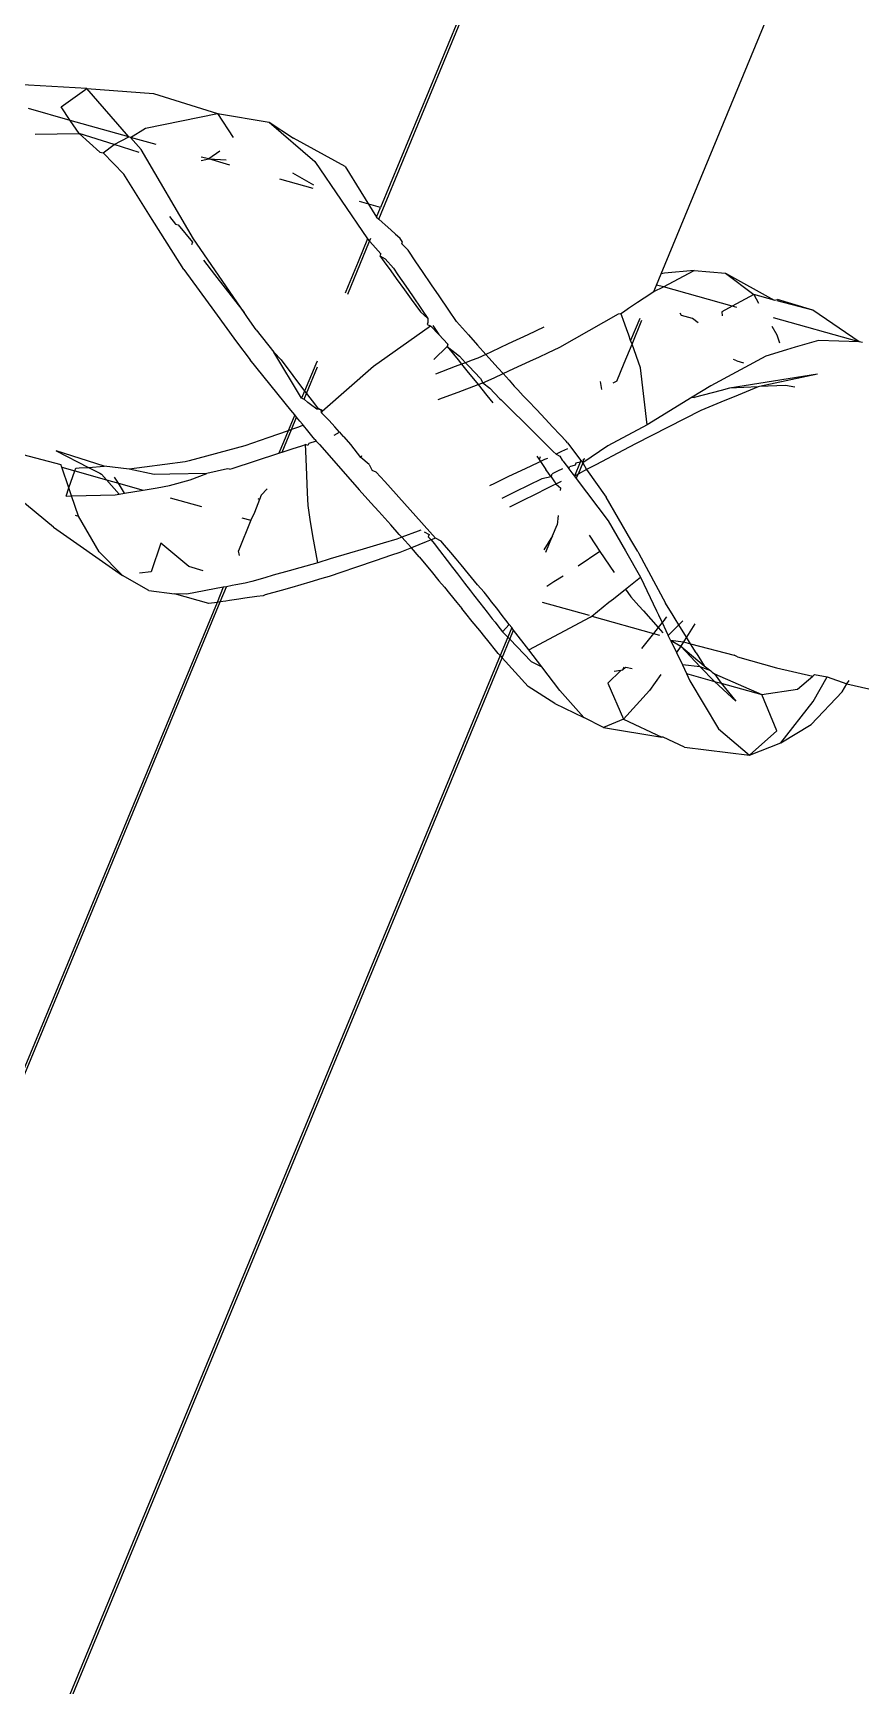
# Model space of a CAD drawing. Header units: inches. Extents: x 3324238 to 135265466, y -1036581 to 20094598.
# Drawn here: x 3354732.179 to 3354732.773, y -519092.141 to -519090.957 of the extents above; entities that cross this region are included whole.
import ezdxf

# ---------------------------------------------------------------- set-up
doc = ezdxf.new("R2010")
doc.units = ezdxf.units.IN
doc.header["$MEASUREMENT"] = 0

msp = doc.modelspace()

# ---------------------------------------------------------------- linework, layer by layer
for p, q in [((3354733.1597, -519089.3165, 0.0027), (3354732.4284, -519091.0819, 0.0027)), ((3354732.4288, -519091.0861, 0.0027), (3354733.1619, -519089.316, 0.0027)), ((3354732.6294, -519091.1295, 0.0027), (3354733.332, -519089.4313, 0.0027)), ((3354732.218, -519090.9967, 0.0027), (3354732.1677, -519090.9937, 0.0027)), ((3354732.1996, -519091.0098, 0.0027), (3354732.218, -519090.9967, 0.0027)), ((3354732.218, -519090.9967, 0.0027), (3354732.2658, -519091.0002, 0.0027)), ((3354732.2481, -519091.0312, 0.0027), (3354732.218, -519090.9967, 0.0027)), ((3354732.2658, -519091.0002, 0.0027), (3354732.3117, -519091.0145, 0.0027)), ((3354732.2061, -519091.0195, 0.0027), (3354732.1761, -519091.011, 0.0027)), ((3354732.2061, -519091.0195, 0.0027), (3354732.1996, -519091.0098, 0.0027)), ((3354732.2601, -519091.0249, 0.0027), (3354732.3117, -519091.0145, 0.0027)), ((3354732.3117, -519091.0145, 0.0027), (3354732.3228, -519091.0317, 0.0027)), ((3354732.3117, -519091.0145, 0.0027), (3354732.3486, -519091.0208, 0.0027)), ((3354732.1809, -519091.0292, 0.0027), (3354732.2124, -519091.0289, 0.0027)), ((3354732.2124, -519091.0289, 0.0027), (3354732.2061, -519091.0195, 0.0027)), ((3354732.2481, -519091.0312, 0.0027), (3354732.2061, -519091.0195, 0.0027)), ((3354732.2274, -519091.0422, 0.0027), (3354732.2124, -519091.0289, 0.0027)), ((3354732.2376, -519091.0368, 0.0027), (3354732.2124, -519091.0289, 0.0027)), ((3354732.2493, -519091.0316, 0.0027), (3354732.2601, -519091.0249, 0.0027)), ((3354732.3486, -519091.0208, 0.0027), (3354732.3661, -519091.0322, 0.0027)), ((3354732.3486, -519091.0208, 0.0027), (3354732.3813, -519091.0488, 0.0027)), ((3354732.2274, -519091.0422, 0.0027), (3354732.2297, -519091.0428, 0.0027)), ((3354732.2297, -519091.0428, 0.0027), (3354732.2376, -519091.0368, 0.0027)), ((3354732.2444, -519091.0579, 0.0027), (3354732.2297, -519091.0428, 0.0027)), ((3354732.2376, -519091.0368, 0.0027), (3354732.2481, -519091.0312, 0.0027)), ((3354732.2554, -519091.0425, 0.0027), (3354732.2376, -519091.0368, 0.0027)), ((3354732.2493, -519091.0316, 0.0027), (3354732.2481, -519091.0312, 0.0027)), ((3354732.2676, -519091.0367, 0.0027), (3354732.2493, -519091.0316, 0.0027)), ((3354732.257, -519091.0402, 0.0027), (3354732.2493, -519091.0316, 0.0027)), ((3354732.2943, -519091.1044, 0.0027), (3354732.257, -519091.0402, 0.0027)), ((3354732.3132, -519091.0414, 0.0027), (3354732.3054, -519091.0469, 0.0027)), ((3354732.4031, -519091.0525, 0.0027), (3354732.3661, -519091.0322, 0.0027)), ((3354732.2998, -519091.0482, 0.0027), (3354732.3054, -519091.0469, 0.0027)), ((3354732.3054, -519091.0469, 0.0027), (3354732.3, -519091.0458, 0.0027)), ((3354732.3054, -519091.0469, 0.0027), (3354732.3178, -519091.0477, 0.0027)), ((3354732.3205, -519091.0516, 0.0027), (3354732.3054, -519091.0469, 0.0027)), ((3354732.3813, -519091.0488, 0.0027), (3354732.4191, -519091.1043, 0.0027)), ((3354732.4031, -519091.0525, 0.0027), (3354732.4256, -519091.0887, 0.0027)), ((3354732.2649, -519091.0905, 0.0027), (3354732.2444, -519091.0579, 0.0027)), ((3354732.3802, -519091.0683, 0.0027), (3354732.3562, -519091.0616, 0.0027)), ((3354732.3653, -519091.057, 0.0027), (3354732.3803, -519091.0657, 0.0027)), ((3354732.4284, -519091.0819, 0.0027), (3354732.4133, -519091.0776, 0.0027)), ((3354732.2772, -519091.0884, 0.0027), (3354732.2814, -519091.0939, 0.0027)), ((3354732.4256, -519091.0887, 0.0027), (3354732.4284, -519091.0819, 0.0027)), ((3354732.4256, -519091.0887, 0.0027), (3354732.4271, -519091.0901, 0.0027)), ((3354732.4271, -519091.0901, 0.0027), (3354732.4288, -519091.0861, 0.0027)), ((3354732.4271, -519091.0901, 0.0027), (3354732.4296, -519091.0923, 0.0027)), ((3354732.271, -519091.1002, 0.0027), (3354732.2649, -519091.0905, 0.0027)), ((3354732.2874, -519091.1264, 0.0027), (3354732.271, -519091.1002, 0.0027)), ((3354732.2814, -519091.0939, 0.0027), (3354732.2835, -519091.0943, 0.0027)), ((3354732.2835, -519091.0943, 0.0027), (3354732.2936, -519091.1066, 0.0027)), ((3354732.4296, -519091.0923, 0.0027), (3354732.4317, -519091.0942, 0.0027)), ((3354732.4317, -519091.0942, 0.0027), (3354732.4357, -519091.0978, 0.0027)), ((3354732.4357, -519091.0978, 0.0027), (3354732.4391, -519091.1009, 0.0027)), ((3354732.4391, -519091.1009, 0.0027), (3354732.4422, -519091.1037, 0.0027)), ((3354732.2936, -519091.1066, 0.0027), (3354732.293, -519091.1087, 0.0027)), ((3354732.3308, -519091.1572, 0.0027), (3354732.2943, -519091.1044, 0.0027)), ((3354732.4049, -519091.1439, 0.0027), (3354732.4206, -519091.1059, 0.0027)), ((3354732.4191, -519091.1043, 0.0027), (3354732.4123, -519091.1208, 0.0027)), ((3354732.4191, -519091.1043, 0.0027), (3354732.4206, -519091.1059, 0.0027)), ((3354732.4206, -519091.1059, 0.0027), (3354732.4215, -519091.1038, 0.0027)), ((3354732.4206, -519091.1059, 0.0027), (3354732.4229, -519091.1086, 0.0027)), ((3354732.4229, -519091.1086, 0.0027), (3354732.4249, -519091.1108, 0.0027)), ((3354732.4249, -519091.1108, 0.0027), (3354732.4286, -519091.1151, 0.0027)), ((3354732.4442, -519091.1066, 0.0027), (3354732.4422, -519091.1037, 0.0027)), ((3354732.4437, -519091.1078, 0.0027), (3354732.4442, -519091.1066, 0.0027)), ((3354732.4481, -519091.1124, 0.0027), (3354732.4437, -519091.1078, 0.0027)), ((3354732.4538, -519091.1207, 0.0027), (3354732.4481, -519091.1124, 0.0027)), ((3354732.3015, -519091.1197, 0.0027), (3354732.3094, -519091.1299, 0.0027)), ((3354732.4123, -519091.1208, 0.0027), (3354732.4052, -519091.1379, 0.0027)), ((3354732.4286, -519091.1151, 0.0027), (3354732.428, -519091.1166, 0.0027)), ((3354732.428, -519091.1166, 0.0027), (3354732.4318, -519091.1187, 0.0027)), ((3354732.428, -519091.1166, 0.0027), (3354732.431, -519091.1207, 0.0027)), ((3354732.431, -519091.1207, 0.0027), (3354732.4357, -519091.1273, 0.0027)), ((3354732.4377, -519091.1254, 0.0027), (3354732.4318, -519091.1187, 0.0027)), ((3354732.4377, -519091.1254, 0.0027), (3354732.4408, -519091.13, 0.0027)), ((3354732.4585, -519091.1277, 0.0027), (3354732.4538, -519091.1207, 0.0027)), ((3354732.2874, -519091.1264, 0.0027), (3354732.3094, -519091.1564, 0.0027)), ((3354732.3094, -519091.1299, 0.0027), (3354732.3308, -519091.1572, 0.0027)), ((3354732.4357, -519091.1273, 0.0027), (3354732.4397, -519091.1328, 0.0027)), ((3354732.4397, -519091.1328, 0.0027), (3354732.4455, -519091.1408, 0.0027)), ((3354732.4408, -519091.13, 0.0027), (3354732.4465, -519091.1383, 0.0027)), ((3354732.465, -519091.1372, 0.0027), (3354732.4585, -519091.1277, 0.0027)), ((3354732.4704, -519091.1451, 0.0027), (3354732.465, -519091.1372, 0.0027)), ((3354732.6242, -519091.1421, 0.0027), (3354732.6262, -519091.1374, 0.0027)), ((3354732.6262, -519091.1374, 0.0027), (3354732.6294, -519091.1295, 0.0027)), ((3354732.6311, -519091.1388, 0.0027), (3354732.6262, -519091.1374, 0.0027)), ((3354732.632, -519091.1289, 0.0027), (3354732.6294, -519091.1295, 0.0027)), ((3354732.6311, -519091.1388, 0.0027), (3354732.6532, -519091.127, 0.0027)), ((3354732.6532, -519091.127, 0.0027), (3354732.632, -519091.1289, 0.0027)), ((3354732.6532, -519091.127, 0.0027), (3354732.6755, -519091.129, 0.0027)), ((3354732.6755, -519091.129, 0.0027), (3354732.6958, -519091.1443, 0.0027)), ((3354732.6755, -519091.129, 0.0027), (3354732.7104, -519091.1482, 0.0027)), ((3354732.4052, -519091.1379, 0.0027), (3354732.403, -519091.1432, 0.0027)), ((3354732.4455, -519091.1408, 0.0027), (3354732.4503, -519091.1475, 0.0027)), ((3354732.4465, -519091.1383, 0.0027), (3354732.4513, -519091.1452, 0.0027)), ((3354732.4503, -519091.1475, 0.0027), (3354732.457, -519091.1567, 0.0027)), ((3354732.4513, -519091.1452, 0.0027), (3354732.4578, -519091.1547, 0.0027)), ((3354732.4774, -519091.1555, 0.0027), (3354732.4704, -519091.1451, 0.0027)), ((3354732.6126, -519091.1498, 0.0027), (3354732.6173, -519091.1467, 0.0027)), ((3354732.6173, -519091.1467, 0.0027), (3354732.6242, -519091.1421, 0.0027)), ((3354732.6242, -519091.1421, 0.0027), (3354732.6311, -519091.1388, 0.0027)), ((3354732.6804, -519091.1526, 0.0027), (3354732.6311, -519091.1388, 0.0027)), ((3354732.6958, -519091.1443, 0.0027), (3354732.6804, -519091.1526, 0.0027)), ((3354732.7104, -519091.1482, 0.0027), (3354732.6958, -519091.1443, 0.0027)), ((3354732.6958, -519091.1443, 0.0027), (3354732.6993, -519091.1504, 0.0027)), ((3354732.7104, -519091.1482, 0.0027), (3354732.7128, -519091.1477, 0.0027)), ((3354732.7381, -519091.1554, 0.0027), (3354732.7125, -519091.1487, 0.0027)), ((3354732.7381, -519091.1554, 0.0027), (3354732.7128, -519091.1477, 0.0027)), ((3354732.3094, -519091.1564, 0.0027), (3354732.3253, -519091.178, 0.0027)), ((3354732.3332, -519091.1607, 0.0027), (3354732.3308, -519091.1572, 0.0027)), ((3354732.3393, -519091.1694, 0.0027), (3354732.3332, -519091.1607, 0.0027)), ((3354732.457, -519091.1567, 0.0027), (3354732.4623, -519091.1613, 0.0027)), ((3354732.4578, -519091.1547, 0.0027), (3354732.4623, -519091.1613, 0.0027)), ((3354732.4623, -519091.1613, 0.0027), (3354732.4624, -519091.1643, 0.0027)), ((3354732.4828, -519091.1635, 0.0027), (3354732.4774, -519091.1555, 0.0027)), ((3354732.5568, -519091.182, 0.0027), (3354732.599, -519091.158, 0.0027)), ((3354732.599, -519091.158, 0.0027), (3354732.6007, -519091.1577, 0.0027)), ((3354732.6007, -519091.1577, 0.0027), (3354732.6025, -519091.1565, 0.0027)), ((3354732.6013, -519091.1594, 0.0027), (3354732.6007, -519091.1577, 0.0027)), ((3354732.6025, -519091.1628, 0.0027), (3354732.6013, -519091.1594, 0.0027)), ((3354732.6025, -519091.1565, 0.0027), (3354732.6061, -519091.1541, 0.0027)), ((3354732.6061, -519091.1541, 0.0027), (3354732.6126, -519091.1498, 0.0027)), ((3354732.6141, -519091.1613, 0.0027), (3354732.6076, -519091.1771, 0.0027)), ((3354732.6441, -519091.1592, 0.0027), (3354732.6432, -519091.1576, 0.0027)), ((3354732.652, -519091.1614, 0.0027), (3354732.6441, -519091.1592, 0.0027)), ((3354732.6561, -519091.1646, 0.0027), (3354732.652, -519091.1614, 0.0027)), ((3354732.6804, -519091.1526, 0.0027), (3354732.6729, -519091.1566, 0.0027)), ((3354732.6729, -519091.1566, 0.0027), (3354732.6732, -519091.1594, 0.0027)), ((3354732.6837, -519091.1535, 0.0027), (3354732.6804, -519091.1526, 0.0027)), ((3354732.7714, -519091.1781, 0.0027), (3354732.71, -519091.1609, 0.0027)), ((3354732.7714, -519091.1781, 0.0027), (3354732.7381, -519091.1554, 0.0027)), ((3354732.3393, -519091.1694, 0.0027), (3354732.352, -519091.1855, 0.0027)), ((3354732.4233, -519091.1955, 0.0027), (3354732.4642, -519091.1667, 0.0027)), ((3354732.4624, -519091.1643, 0.0027), (3354732.4618, -519091.1658, 0.0027)), ((3354732.4618, -519091.1658, 0.0027), (3354732.4642, -519091.1667, 0.0027)), ((3354732.4642, -519091.1667, 0.0027), (3354732.4703, -519091.1729, 0.0027)), ((3354732.4658, -519091.1664, 0.0027), (3354732.4703, -519091.1729, 0.0027)), ((3354732.4703, -519091.1729, 0.0027), (3354732.4767, -519091.1798, 0.0027)), ((3354732.4828, -519091.1635, 0.0027), (3354732.4914, -519091.173, 0.0027)), ((3354732.4914, -519091.173, 0.0027), (3354732.498, -519091.1804, 0.0027)), ((3354732.5339, -519091.1731, 0.0027), (3354732.5198, -519091.1796, 0.0027)), ((3354732.5455, -519091.1676, 0.0027), (3354732.5339, -519091.1731, 0.0027)), ((3354732.6047, -519091.1689, 0.0027), (3354732.6025, -519091.1628, 0.0027)), ((3354732.6063, -519091.1734, 0.0027), (3354732.6047, -519091.1689, 0.0027)), ((3354732.6086, -519091.1799, 0.0027), (3354732.6157, -519091.1626, 0.0027)), ((3354732.7088, -519091.167, 0.0027), (3354732.7123, -519091.1732, 0.0027)), ((3354732.7123, -519091.1732, 0.0027), (3354732.7143, -519091.1789, 0.0027)), ((3354732.3253, -519091.178, 0.0027), (3354732.3349, -519091.1911, 0.0027)), ((3354732.4761, -519091.1815, 0.0027), (3354732.4667, -519091.1907, 0.0027)), ((3354732.4767, -519091.1798, 0.0027), (3354732.4761, -519091.1815, 0.0027)), ((3354732.4761, -519091.1815, 0.0027), (3354732.484, -519091.1911, 0.0027)), ((3354732.4761, -519091.1815, 0.0027), (3354732.485, -519091.1885, 0.0027)), ((3354732.498, -519091.1804, 0.0027), (3354732.5039, -519091.1871, 0.0027)), ((3354732.5198, -519091.1796, 0.0027), (3354732.5079, -519091.1852, 0.0027)), ((3354732.5484, -519091.186, 0.0027), (3354732.5568, -519091.182, 0.0027)), ((3354732.603, -519091.1934, 0.0027), (3354732.6086, -519091.1799, 0.0027)), ((3354732.6076, -519091.1771, 0.0027), (3354732.6063, -519091.1734, 0.0027)), ((3354732.6086, -519091.1799, 0.0027), (3354732.6076, -519091.1771, 0.0027)), ((3354732.6146, -519091.1967, 0.0027), (3354732.6086, -519091.1799, 0.0027)), ((3354732.7193, -519091.1839, 0.0027), (3354732.7044, -519091.1883, 0.0027)), ((3354732.7256, -519091.182, 0.0027), (3354732.7193, -519091.1839, 0.0027)), ((3354732.7422, -519091.1772, 0.0027), (3354732.7256, -519091.182, 0.0027)), ((3354732.7714, -519091.1781, 0.0027), (3354732.7422, -519091.1772, 0.0027)), ((3354732.7738, -519091.1785, 0.0027), (3354732.7714, -519091.1781, 0.0027)), ((3354732.3642, -519091.2271, 0.0027), (3354732.3349, -519091.1911, 0.0027)), ((3354732.352, -519091.1855, 0.0027), (3354732.3573, -519091.1909, 0.0027)), ((3354732.3719, -519091.2184, 0.0027), (3354732.352, -519091.1855, 0.0027)), ((3354732.3573, -519091.1909, 0.0027), (3354732.374, -519091.2134, 0.0027)), ((3354732.382, -519091.194, 0.0027), (3354732.374, -519091.2134, 0.0027)), ((3354732.3753, -519091.2152, 0.0027), (3354732.3833, -519091.196, 0.0027)), ((3354732.3829, -519091.1919, 0.0027), (3354732.382, -519091.194, 0.0027)), ((3354732.3866, -519091.2277, 0.0027), (3354732.4233, -519091.1955, 0.0027)), ((3354732.482, -519091.1959, 0.0027), (3354732.4678, -519091.2013, 0.0027)), ((3354732.4865, -519091.1942, 0.0027), (3354732.482, -519091.1959, 0.0027)), ((3354732.484, -519091.1911, 0.0027), (3354732.4865, -519091.1942, 0.0027)), ((3354732.485, -519091.1885, 0.0027), (3354732.4894, -519091.1931, 0.0027)), ((3354732.4894, -519091.1931, 0.0027), (3354732.4865, -519091.1942, 0.0027)), ((3354732.4865, -519091.1942, 0.0027), (3354732.4903, -519091.1989, 0.0027)), ((3354732.4934, -519091.1916, 0.0027), (3354732.4894, -519091.1931, 0.0027)), ((3354732.4894, -519091.1931, 0.0027), (3354732.4917, -519091.1955, 0.0027)), ((3354732.4917, -519091.1955, 0.0027), (3354732.5001, -519091.2043, 0.0027)), ((3354732.4982, -519091.1897, 0.0027), (3354732.4934, -519091.1916, 0.0027)), ((3354732.5039, -519091.1871, 0.0027), (3354732.4982, -519091.1897, 0.0027)), ((3354732.5079, -519091.1852, 0.0027), (3354732.5039, -519091.1871, 0.0027)), ((3354732.5039, -519091.1871, 0.0027), (3354732.5061, -519091.1895, 0.0027)), ((3354732.5061, -519091.1895, 0.0027), (3354732.5127, -519091.1969, 0.0027)), ((3354732.5127, -519091.1969, 0.0027), (3354732.5162, -519091.2009, 0.0027)), ((3354732.524, -519091.1973, 0.0027), (3354732.5354, -519091.192, 0.0027)), ((3354732.5354, -519091.192, 0.0027), (3354732.5422, -519091.1888, 0.0027)), ((3354732.5422, -519091.1888, 0.0027), (3354732.5484, -519091.186, 0.0027)), ((3354732.5977, -519091.2062, 0.0027), (3354732.603, -519091.1934, 0.0027)), ((3354732.6194, -519091.2376, 0.0027), (3354732.6146, -519091.1967, 0.0027)), ((3354732.7044, -519091.1883, 0.0027), (3354732.6651, -519091.2096, 0.0027)), ((3354732.6837, -519091.1918, 0.0027), (3354732.6814, -519091.1908, 0.0027)), ((3354732.6837, -519091.1918, 0.0027), (3354732.6884, -519091.1931, 0.0027)), ((3354732.484, -519091.2141, 0.0027), (3354732.4983, -519091.2087, 0.0027)), ((3354732.4903, -519091.1989, 0.0027), (3354732.4983, -519091.2087, 0.0027)), ((3354732.4983, -519091.2087, 0.0027), (3354732.5016, -519091.2076, 0.0027)), ((3354732.4983, -519091.2087, 0.0027), (3354732.5046, -519091.2165, 0.0027)), ((3354732.5001, -519091.2043, 0.0027), (3354732.5016, -519091.2076, 0.0027)), ((3354732.5016, -519091.2076, 0.0027), (3354732.5098, -519091.2038, 0.0027)), ((3354732.5016, -519091.2076, 0.0027), (3354732.5067, -519091.2113, 0.0027)), ((3354732.5098, -519091.2038, 0.0027), (3354732.5162, -519091.2009, 0.0027)), ((3354732.5162, -519091.2009, 0.0027), (3354732.524, -519091.1973, 0.0027)), ((3354732.5162, -519091.2009, 0.0027), (3354732.5206, -519091.2057, 0.0027)), ((3354732.5206, -519091.2057, 0.0027), (3354732.5242, -519091.2098, 0.0027)), ((3354732.5857, -519091.2065, 0.0027), (3354732.5867, -519091.2123, 0.0027)), ((3354732.5977, -519091.2062, 0.0027), (3354732.5949, -519091.2077, 0.0027)), ((3354732.7415, -519091.2013, 0.0027), (3354732.6785, -519091.2114, 0.0027)), ((3354732.7415, -519091.2013, 0.0027), (3354732.6999, -519091.21, 0.0027)), ((3354732.374, -519091.2134, 0.0027), (3354732.3719, -519091.2184, 0.0027)), ((3354732.3719, -519091.2184, 0.0027), (3354732.3736, -519091.2193, 0.0027)), ((3354732.3736, -519091.2193, 0.0027), (3354732.3753, -519091.2152, 0.0027)), ((3354732.3763, -519091.2216, 0.0027), (3354732.3736, -519091.2193, 0.0027)), ((3354732.374, -519091.2134, 0.0027), (3354732.3753, -519091.2152, 0.0027)), ((3354732.3753, -519091.2152, 0.0027), (3354732.3777, -519091.2182, 0.0027)), ((3354732.3777, -519091.2182, 0.0027), (3354732.3795, -519091.2204, 0.0027)), ((3354732.3795, -519091.2204, 0.0027), (3354732.3833, -519091.2253, 0.0027)), ((3354732.4697, -519091.2194, 0.0027), (3354732.4729, -519091.2182, 0.0027)), ((3354732.4729, -519091.2182, 0.0027), (3354732.484, -519091.2141, 0.0027)), ((3354732.5046, -519091.2165, 0.0027), (3354732.509, -519091.2219, 0.0027)), ((3354732.5067, -519091.2113, 0.0027), (3354732.5137, -519091.2186, 0.0027)), ((3354732.5137, -519091.2186, 0.0027), (3354732.5148, -519091.2197, 0.0027)), ((3354732.5148, -519091.2197, 0.0027), (3354732.5213, -519091.2261, 0.0027)), ((3354732.5269, -519091.2126, 0.0027), (3354732.5242, -519091.2098, 0.0027)), ((3354732.5307, -519091.2167, 0.0027), (3354732.5269, -519091.2126, 0.0027)), ((3354732.5343, -519091.2205, 0.0027), (3354732.5307, -519091.2167, 0.0027)), ((3354732.5401, -519091.2267, 0.0027), (3354732.5343, -519091.2205, 0.0027)), ((3354732.6518, -519091.2178, 0.0027), (3354732.6194, -519091.2376, 0.0027)), ((3354732.6651, -519091.2096, 0.0027), (3354732.6518, -519091.2178, 0.0027)), ((3354732.6518, -519091.2178, 0.0027), (3354732.6531, -519091.218, 0.0027)), ((3354732.6726, -519091.213, 0.0027), (3354732.6531, -519091.218, 0.0027)), ((3354732.6846, -519091.2163, 0.0027), (3354732.6723, -519091.2214, 0.0027)), ((3354732.6785, -519091.2114, 0.0027), (3354732.6726, -519091.213, 0.0027)), ((3354732.6989, -519091.2104, 0.0027), (3354732.6785, -519091.2114, 0.0027)), ((3354732.6989, -519091.2104, 0.0027), (3354732.6846, -519091.2163, 0.0027)), ((3354732.6999, -519091.21, 0.0027), (3354732.6989, -519091.2104, 0.0027)), ((3354732.7186, -519091.2094, 0.0027), (3354732.6999, -519091.21, 0.0027)), ((3354732.7252, -519091.2105, 0.0027), (3354732.7186, -519091.2094, 0.0027)), ((3354732.3669, -519091.2304, 0.0027), (3354732.3622, -519091.2418, 0.0027)), ((3354732.3669, -519091.2304, 0.0027), (3354732.3642, -519091.2271, 0.0027)), ((3354732.3647, -519091.2409, 0.0027), (3354732.3683, -519091.2321, 0.0027)), ((3354732.3683, -519091.2321, 0.0027), (3354732.3669, -519091.2304, 0.0027)), ((3354732.3707, -519091.235, 0.0027), (3354732.3683, -519091.2321, 0.0027)), ((3354732.3783, -519091.2231, 0.0027), (3354732.3763, -519091.2216, 0.0027)), ((3354732.3828, -519091.2264, 0.0027), (3354732.3783, -519091.2231, 0.0027)), ((3354732.3859, -519091.2269, 0.0027), (3354732.3828, -519091.2264, 0.0027)), ((3354732.3833, -519091.2253, 0.0027), (3354732.3859, -519091.2269, 0.0027)), ((3354732.3859, -519091.2269, 0.0027), (3354732.3866, -519091.2277, 0.0027)), ((3354732.3861, -519091.2289, 0.0027), (3354732.3859, -519091.2269, 0.0027)), ((3354732.3866, -519091.2277, 0.0027), (3354732.3861, -519091.2289, 0.0027)), ((3354732.3916, -519091.2346, 0.0027), (3354732.3861, -519091.2289, 0.0027)), ((3354732.5213, -519091.2261, 0.0027), (3354732.5252, -519091.23, 0.0027)), ((3354732.5252, -519091.23, 0.0027), (3354732.5289, -519091.2336, 0.0027)), ((3354732.5466, -519091.2336, 0.0027), (3354732.5401, -519091.2267, 0.0027)), ((3354732.6579, -519091.2274, 0.0027), (3354732.6111, -519091.2513, 0.0027)), ((3354732.6723, -519091.2214, 0.0027), (3354732.6579, -519091.2274, 0.0027)), ((3354732.3622, -519091.2418, 0.0027), (3354732.3476, -519091.2469, 0.0027)), ((3354732.358, -519091.2571, 0.0027), (3354732.3647, -519091.2409, 0.0027)), ((3354732.3622, -519091.2418, 0.0027), (3354732.3588, -519091.25, 0.0027)), ((3354732.3647, -519091.2409, 0.0027), (3354732.3622, -519091.2418, 0.0027)), ((3354732.3689, -519091.2395, 0.0027), (3354732.3647, -519091.2409, 0.0027)), ((3354732.372, -519091.2384, 0.0027), (3354732.3689, -519091.2395, 0.0027)), ((3354732.3725, -519091.2372, 0.0027), (3354732.3707, -519091.235, 0.0027)), ((3354732.3732, -519091.238, 0.0027), (3354732.372, -519091.2384, 0.0027)), ((3354732.3732, -519091.238, 0.0027), (3354732.3725, -519091.2372, 0.0027)), ((3354732.3764, -519091.242, 0.0027), (3354732.3732, -519091.238, 0.0027)), ((3354732.3793, -519091.2455, 0.0027), (3354732.3764, -519091.242, 0.0027)), ((3354732.3957, -519091.2391, 0.0027), (3354732.3916, -519091.2346, 0.0027)), ((3354732.3952, -519091.245, 0.0027), (3354732.3991, -519091.2428, 0.0027)), ((3354732.3991, -519091.2428, 0.0027), (3354732.3957, -519091.2391, 0.0027)), ((3354732.3991, -519091.2428, 0.0027), (3354732.4013, -519091.2456, 0.0027)), ((3354732.5289, -519091.2336, 0.0027), (3354732.5348, -519091.2395, 0.0027)), ((3354732.5348, -519091.2395, 0.0027), (3354732.5415, -519091.2461, 0.0027)), ((3354732.5517, -519091.239, 0.0027), (3354732.5466, -519091.2336, 0.0027)), ((3354732.5571, -519091.2447, 0.0027), (3354732.5517, -519091.239, 0.0027)), ((3354732.6194, -519091.2376, 0.0027), (3354732.5914, -519091.2527, 0.0027)), ((3354732.1291, -519091.2474, 0.0027), (3354732.1994, -519091.2661, 0.0027)), ((3354732.2304, -519091.2673, 0.0027), (3354732.196, -519091.2562, 0.0027)), ((3354732.196, -519091.2562, 0.0027), (3354732.2191, -519091.2681, 0.0027)), ((3354732.3312, -519091.2526, 0.0027), (3354732.2913, -519091.2633, 0.0027)), ((3354732.3476, -519091.2469, 0.0027), (3354732.3312, -519091.2526, 0.0027)), ((3354732.3588, -519091.25, 0.0027), (3354732.3555, -519091.2579, 0.0027)), ((3354732.358, -519091.2571, 0.0027), (3354732.3622, -519091.2558, 0.0027)), ((3354732.3622, -519091.2558, 0.0027), (3354732.3652, -519091.2548, 0.0027)), ((3354732.3652, -519091.2548, 0.0027), (3354732.372, -519091.2526, 0.0027)), ((3354732.372, -519091.2526, 0.0027), (3354732.3746, -519091.2517, 0.0027)), ((3354732.3764, -519091.2524, 0.0027), (3354732.3746, -519091.2517, 0.0027)), ((3354732.3748, -519091.2562, 0.0027), (3354732.3746, -519091.2517, 0.0027)), ((3354732.3756, -519091.2736, 0.0027), (3354732.3748, -519091.2562, 0.0027)), ((3354732.377, -519091.251, 0.0027), (3354732.3764, -519091.2524, 0.0027)), ((3354732.3824, -519091.2493, 0.0027), (3354732.377, -519091.251, 0.0027)), ((3354732.3814, -519091.2481, 0.0027), (3354732.3793, -519091.2455, 0.0027)), ((3354732.3814, -519091.2481, 0.0027), (3354732.3824, -519091.2493, 0.0027)), ((3354732.3824, -519091.2493, 0.0027), (3354732.3846, -519091.2517, 0.0027)), ((3354732.3846, -519091.2517, 0.0027), (3354732.3899, -519091.2577, 0.0027)), ((3354732.4013, -519091.2456, 0.0027), (3354732.4023, -519091.2463, 0.0027)), ((3354732.4072, -519091.2516, 0.0027), (3354732.4023, -519091.2463, 0.0027)), ((3354732.4143, -519091.2609, 0.0027), (3354732.4072, -519091.2516, 0.0027)), ((3354732.5415, -519091.2461, 0.0027), (3354732.5467, -519091.2512, 0.0027)), ((3354732.5467, -519091.2512, 0.0027), (3354732.5522, -519091.2567, 0.0027)), ((3354732.5615, -519091.2494, 0.0027), (3354732.5571, -519091.2447, 0.0027)), ((3354732.5623, -519091.2549, 0.0027), (3354732.5581, -519091.2568, 0.0027)), ((3354732.5623, -519091.2505, 0.0027), (3354732.5615, -519091.2494, 0.0027)), ((3354732.5623, -519091.2505, 0.0027), (3354732.5719, -519091.2632, 0.0027)), ((3354732.5914, -519091.2527, 0.0027), (3354732.5734, -519091.2647, 0.0027)), ((3354732.6025, -519091.2558, 0.0027), (3354732.5826, -519091.2663, 0.0027)), ((3354732.6111, -519091.2513, 0.0027), (3354732.6025, -519091.2558, 0.0027)), ((3354732.2001, -519091.268, 0.0027), (3354732.1994, -519091.2661, 0.0027)), ((3354732.2051, -519091.2827, 0.0027), (3354732.2001, -519091.268, 0.0027)), ((3354732.2001, -519091.268, 0.0027), (3354732.2093, -519091.2706, 0.0027)), ((3354732.2124, -519091.2685, 0.0027), (3354732.2191, -519091.2681, 0.0027)), ((3354732.2191, -519091.2681, 0.0027), (3354732.2304, -519091.2673, 0.0027)), ((3354732.2191, -519091.2681, 0.0027), (3354732.2273, -519091.2723, 0.0027)), ((3354732.2482, -519091.2693, 0.0027), (3354732.2304, -519091.2673, 0.0027)), ((3354732.2593, -519091.2679, 0.0027), (3354732.2482, -519091.2693, 0.0027)), ((3354732.2885, -519091.2641, 0.0027), (3354732.2593, -519091.2679, 0.0027)), ((3354732.2913, -519091.2633, 0.0027), (3354732.2885, -519091.2641, 0.0027)), ((3354732.322, -519091.2688, 0.0027), (3354732.3555, -519091.2579, 0.0027)), ((3354732.3555, -519091.2579, 0.0027), (3354732.3569, -519091.2574, 0.0027)), ((3354732.3569, -519091.2574, 0.0027), (3354732.358, -519091.2571, 0.0027)), ((3354732.3899, -519091.2577, 0.0027), (3354732.4131, -519091.2842, 0.0027)), ((3354732.4147, -519091.2599, 0.0027), (3354732.4143, -519091.2609, 0.0027)), ((3354732.4203, -519091.266, 0.0027), (3354732.4143, -519091.2609, 0.0027)), ((3354732.4203, -519091.266, 0.0027), (3354732.4224, -519091.2703, 0.0027)), ((3354732.5411, -519091.2648, 0.0027), (3354732.5321, -519091.2691, 0.0027)), ((3354732.5404, -519091.2601, 0.0027), (3354732.542, -519091.2625, 0.0027)), ((3354732.543, -519091.2639, 0.0027), (3354732.5411, -519091.2648, 0.0027)), ((3354732.5428, -519091.2606, 0.0027), (3354732.542, -519091.2625, 0.0027)), ((3354732.542, -519091.2625, 0.0027), (3354732.543, -519091.2639, 0.0027)), ((3354732.5459, -519091.2625, 0.0027), (3354732.543, -519091.2639, 0.0027)), ((3354732.543, -519091.2639, 0.0027), (3354732.5469, -519091.2696, 0.0027)), ((3354732.548, -519091.2616, 0.0027), (3354732.5459, -519091.2625, 0.0027)), ((3354732.5522, -519091.2567, 0.0027), (3354732.5542, -519091.2586, 0.0027)), ((3354732.5581, -519091.2568, 0.0027), (3354732.5542, -519091.2586, 0.0027)), ((3354732.5542, -519091.2586, 0.0027), (3354732.5568, -519091.26, 0.0027)), ((3354732.5568, -519091.26, 0.0027), (3354732.5585, -519091.263, 0.0027)), ((3354732.5585, -519091.263, 0.0027), (3354732.5593, -519091.2637, 0.0027)), ((3354732.5593, -519091.2637, 0.0027), (3354732.5604, -519091.2652, 0.0027)), ((3354732.5604, -519091.2652, 0.0027), (3354732.5623, -519091.2677, 0.0027)), ((3354732.5623, -519091.2677, 0.0027), (3354732.5633, -519091.269, 0.0027)), ((3354732.5633, -519091.269, 0.0027), (3354732.5639, -519091.2676, 0.0027)), ((3354732.5679, -519091.2664, 0.0027), (3354732.5639, -519091.2676, 0.0027)), ((3354732.5714, -519091.2644, 0.0027), (3354732.5673, -519091.2743, 0.0027)), ((3354732.5684, -519091.2651, 0.0027), (3354732.5679, -519091.2664, 0.0027)), ((3354732.5714, -519091.2644, 0.0027), (3354732.5684, -519091.2651, 0.0027)), ((3354732.5734, -519091.2647, 0.0027), (3354732.57, -519091.2729, 0.0027)), ((3354732.5719, -519091.2632, 0.0027), (3354732.5714, -519091.2644, 0.0027)), ((3354732.5719, -519091.2632, 0.0027), (3354732.5734, -519091.2647, 0.0027)), ((3354732.5735, -519091.2624, 0.0027), (3354732.5734, -519091.2647, 0.0027)), ((3354732.5734, -519091.2647, 0.0027), (3354732.576, -519091.2697, 0.0027)), ((3354732.5735, -519091.2624, 0.0027), (3354732.5747, -519091.2617, 0.0027)), ((3354732.5826, -519091.2663, 0.0027), (3354732.576, -519091.2697, 0.0027)), ((3354732.1942, -519091.3109, 0.0027), (3354732.1428, -519091.2686, 0.0027)), ((3354732.2051, -519091.2827, 0.0027), (3354732.2093, -519091.2706, 0.0027)), ((3354732.2093, -519091.2706, 0.0027), (3354732.21, -519091.2687, 0.0027)), ((3354732.2093, -519091.2706, 0.0027), (3354732.2321, -519091.277, 0.0027)), ((3354732.21, -519091.2687, 0.0027), (3354732.2124, -519091.2685, 0.0027)), ((3354732.2273, -519091.2723, 0.0027), (3354732.2285, -519091.2729, 0.0027)), ((3354732.2285, -519091.2729, 0.0027), (3354732.2321, -519091.277, 0.0027)), ((3354732.2321, -519091.277, 0.0027), (3354732.2411, -519091.2873, 0.0027)), ((3354732.2321, -519091.277, 0.0027), (3354732.2406, -519091.2794, 0.0027)), ((3354732.2406, -519091.2794, 0.0027), (3354732.2379, -519091.275, 0.0027)), ((3354732.245, -519091.2866, 0.0027), (3354732.2406, -519091.2794, 0.0027)), ((3354732.2406, -519091.2794, 0.0027), (3354732.2583, -519091.2844, 0.0027)), ((3354732.2662, -519091.2732, 0.0027), (3354732.2482, -519091.2693, 0.0027)), ((3354732.2775, -519091.273, 0.0027), (3354732.2662, -519091.2732, 0.0027)), ((3354732.2773, -519091.2811, 0.0027), (3354732.292, -519091.2771, 0.0027)), ((3354732.3039, -519091.2724, 0.0027), (3354732.2775, -519091.273, 0.0027)), ((3354732.292, -519091.2771, 0.0027), (3354732.3039, -519091.2724, 0.0027)), ((3354732.3188, -519091.269, 0.0027), (3354732.3039, -519091.2724, 0.0027)), ((3354732.3201, -519091.2693, 0.0027), (3354732.3188, -519091.269, 0.0027)), ((3354732.3201, -519091.2693, 0.0027), (3354732.322, -519091.2688, 0.0027)), ((3354732.3762, -519091.2862, 0.0027), (3354732.3756, -519091.2736, 0.0027)), ((3354732.4253, -519091.2715, 0.0027), (3354732.4224, -519091.2703, 0.0027)), ((3354732.4316, -519091.2783, 0.0027), (3354732.4253, -519091.2715, 0.0027)), ((3354732.4679, -519091.3187, 0.0027), (3354732.4316, -519091.2783, 0.0027)), ((3354732.5101, -519091.2796, 0.0027), (3354732.5064, -519091.2813, 0.0027)), ((3354732.5202, -519091.2747, 0.0027), (3354732.5101, -519091.2796, 0.0027)), ((3354732.5321, -519091.2691, 0.0027), (3354732.5202, -519091.2747, 0.0027)), ((3354732.5441, -519091.2763, 0.0027), (3354732.5343, -519091.2811, 0.0027)), ((3354732.5506, -519091.2749, 0.0027), (3354732.5441, -519091.2763, 0.0027)), ((3354732.5506, -519091.2749, 0.0027), (3354732.5469, -519091.2696, 0.0027)), ((3354732.5506, -519091.2749, 0.0027), (3354732.5515, -519091.2727, 0.0027)), ((3354732.5506, -519091.2749, 0.0027), (3354732.5525, -519091.2777, 0.0027)), ((3354732.555, -519091.2796, 0.0027), (3354732.5508, -519091.2816, 0.0027)), ((3354732.5553, -519091.2709, 0.0027), (3354732.5515, -519091.2727, 0.0027)), ((3354732.5525, -519091.2777, 0.0027), (3354732.5542, -519091.2802, 0.0027)), ((3354732.5579, -519091.2781, 0.0027), (3354732.555, -519091.2796, 0.0027)), ((3354732.5588, -519091.2692, 0.0027), (3354732.5553, -519091.2709, 0.0027)), ((3354732.5633, -519091.269, 0.0027), (3354732.5656, -519091.272, 0.0027)), ((3354732.5656, -519091.272, 0.0027), (3354732.5673, -519091.2743, 0.0027)), ((3354732.57, -519091.2729, 0.0027), (3354732.5673, -519091.2743, 0.0027)), ((3354732.5673, -519091.2743, 0.0027), (3354732.5687, -519091.2761, 0.0027)), ((3354732.5687, -519091.2761, 0.0027), (3354732.57, -519091.2729, 0.0027)), ((3354732.5687, -519091.2761, 0.0027), (3354732.5916, -519091.3063, 0.0027)), ((3354732.576, -519091.2697, 0.0027), (3354732.57, -519091.2729, 0.0027)), ((3354732.576, -519091.2697, 0.0027), (3354732.59, -519091.2893, 0.0027)), ((3354732.2031, -519091.2886, 0.0027), (3354732.2051, -519091.2827, 0.0027)), ((3354732.2031, -519091.2886, 0.0027), (3354732.2071, -519091.2885, 0.0027)), ((3354732.2071, -519091.2885, 0.0027), (3354732.2051, -519091.2827, 0.0027)), ((3354732.2071, -519091.2885, 0.0027), (3354732.2382, -519091.2878, 0.0027)), ((3354732.2121, -519091.303, 0.0027), (3354732.2071, -519091.2885, 0.0027)), ((3354732.2382, -519091.2878, 0.0027), (3354732.2411, -519091.2873, 0.0027)), ((3354732.2411, -519091.2873, 0.0027), (3354732.245, -519091.2866, 0.0027)), ((3354732.245, -519091.2866, 0.0027), (3354732.2583, -519091.2844, 0.0027)), ((3354732.2583, -519091.2844, 0.0027), (3354732.2683, -519091.2827, 0.0027)), ((3354732.2683, -519091.2827, 0.0027), (3354732.2773, -519091.2811, 0.0027)), ((3354732.2777, -519091.2898, 0.0027), (3354732.3001, -519091.2961, 0.0027)), ((3354732.3418, -519091.291, 0.0027), (3354732.338, -519091.3003, 0.0027)), ((3354732.3418, -519091.291, 0.0027), (3354732.3408, -519091.2907, 0.0027)), ((3354732.343, -519091.2881, 0.0027), (3354732.3418, -519091.291, 0.0027)), ((3354732.343, -519091.2881, 0.0027), (3354732.3471, -519091.2835, 0.0027)), ((3354732.3766, -519091.2953, 0.0027), (3354732.3762, -519091.2862, 0.0027)), ((3354732.4131, -519091.2842, 0.0027), (3354732.4215, -519091.2934, 0.0027)), ((3354732.5254, -519091.2854, 0.0027), (3354732.5153, -519091.2903, 0.0027)), ((3354732.5343, -519091.2811, 0.0027), (3354732.5254, -519091.2854, 0.0027)), ((3354732.5397, -519091.2872, 0.0027), (3354732.5298, -519091.2921, 0.0027)), ((3354732.547, -519091.2835, 0.0027), (3354732.5397, -519091.2872, 0.0027)), ((3354732.5508, -519091.2816, 0.0027), (3354732.547, -519091.2835, 0.0027)), ((3354732.5542, -519091.2802, 0.0027), (3354732.5575, -519091.283, 0.0027)), ((3354732.5573, -519091.2847, 0.0027), (3354732.5575, -519091.283, 0.0027)), ((3354732.6077, -519091.3199, 0.0027), (3354732.59, -519091.2893, 0.0027)), ((3354732.2097, -519091.3023, 0.0027), (3354732.2121, -519091.303, 0.0027)), ((3354732.2268, -519091.3286, 0.0027), (3354732.2121, -519091.303, 0.0027)), ((3354732.338, -519091.3003, 0.0027), (3354732.3356, -519091.306, 0.0027)), ((3354732.378, -519091.3055, 0.0027), (3354732.3766, -519091.2953, 0.0027)), ((3354732.4271, -519091.2996, 0.0027), (3354732.4215, -519091.2934, 0.0027)), ((3354732.4357, -519091.3093, 0.0027), (3354732.4271, -519091.2996, 0.0027)), ((3354732.5298, -519091.2921, 0.0027), (3354732.5208, -519091.2965, 0.0027)), ((3354732.5556, -519091.3026, 0.0027), (3354732.555, -519091.3093, 0.0027)), ((3354732.1942, -519091.3109, 0.0027), (3354732.2436, -519091.3455, 0.0027)), ((3354732.3356, -519091.306, 0.0027), (3354732.3266, -519091.3279, 0.0027)), ((3354732.3291, -519091.3042, 0.0027), (3354732.3356, -519091.306, 0.0027)), ((3354732.38, -519091.3171, 0.0027), (3354732.378, -519091.3055, 0.0027)), ((3354732.4418, -519091.3161, 0.0027), (3354732.4357, -519091.3093, 0.0027)), ((3354732.4553, -519091.3138, 0.0027), (3354732.4436, -519091.3181, 0.0027)), ((3354732.4574, -519091.313, 0.0027), (3354732.4553, -519091.3138, 0.0027)), ((3354732.4596, -519091.3142, 0.0027), (3354732.4633, -519091.3162, 0.0027)), ((3354732.5517, -519091.3171, 0.0027), (3354732.555, -519091.3093, 0.0027)), ((3354732.5916, -519091.3063, 0.0027), (3354732.5977, -519091.3171, 0.0027)), ((3354732.2709, -519091.3224, 0.0027), (3354732.2641, -519091.3429, 0.0027)), ((3354732.2911, -519091.339, 0.0027), (3354732.2709, -519091.3224, 0.0027)), ((3354732.3834, -519091.3364, 0.0027), (3354732.38, -519091.3171, 0.0027)), ((3354732.4159, -519091.3266, 0.0027), (3354732.4062, -519091.3295, 0.0027)), ((3354732.4304, -519091.3223, 0.0027), (3354732.4159, -519091.3266, 0.0027)), ((3354732.44, -519091.3194, 0.0027), (3354732.4304, -519091.3223, 0.0027)), ((3354732.4436, -519091.3181, 0.0027), (3354732.44, -519091.3194, 0.0027)), ((3354732.4436, -519091.3181, 0.0027), (3354732.4418, -519091.3161, 0.0027)), ((3354732.4505, -519091.3257, 0.0027), (3354732.4422, -519091.329, 0.0027)), ((3354732.4505, -519091.3257, 0.0027), (3354732.4436, -519091.3181, 0.0027)), ((3354732.4611, -519091.3214, 0.0027), (3354732.4505, -519091.3257, 0.0027)), ((3354732.4562, -519091.3321, 0.0027), (3354732.4505, -519091.3257, 0.0027)), ((3354732.4646, -519091.32, 0.0027), (3354732.4611, -519091.3214, 0.0027)), ((3354732.4633, -519091.3162, 0.0027), (3354732.4626, -519091.3178, 0.0027)), ((3354732.4626, -519091.3178, 0.0027), (3354732.4646, -519091.32, 0.0027)), ((3354732.4679, -519091.3187, 0.0027), (3354732.4646, -519091.32, 0.0027)), ((3354732.4646, -519091.32, 0.0027), (3354732.4668, -519091.3227, 0.0027)), ((3354732.4668, -519091.3227, 0.0027), (3354732.4707, -519091.3277, 0.0027)), ((3354732.4719, -519091.3209, 0.0027), (3354732.4679, -519091.3187, 0.0027)), ((3354732.4729, -519091.3221, 0.0027), (3354732.4719, -519091.3209, 0.0027)), ((3354732.4787, -519091.329, 0.0027), (3354732.4729, -519091.3221, 0.0027)), ((3354732.5517, -519091.3171, 0.0027), (3354732.5455, -519091.3271, 0.0027)), ((3354732.5469, -519091.3288, 0.0027), (3354732.5517, -519091.3171, 0.0027)), ((3354732.578, -519091.3166, 0.0027), (3354732.5825, -519091.3235, 0.0027)), ((3354732.5825, -519091.3235, 0.0027), (3354732.5856, -519091.3284, 0.0027)), ((3354732.5977, -519091.3171, 0.0027), (3354732.604, -519091.3279, 0.0027)), ((3354732.6127, -519091.3284, 0.0027), (3354732.6077, -519091.3199, 0.0027)), ((3354732.2436, -519091.3455, 0.0027), (3354732.2268, -519091.3286, 0.0027)), ((3354732.3013, -519091.3422, 0.0027), (3354732.2911, -519091.339, 0.0027)), ((3354732.3273, -519091.3313, 0.0027), (3354732.3266, -519091.3279, 0.0027)), ((3354732.3834, -519091.3364, 0.0027), (3354732.3706, -519091.34, 0.0027)), ((3354732.3923, -519091.3337, 0.0027), (3354732.3834, -519091.3364, 0.0027)), ((3354732.4062, -519091.3295, 0.0027), (3354732.3923, -519091.3337, 0.0027)), ((3354732.4252, -519091.3348, 0.0027), (3354732.4104, -519091.3399, 0.0027)), ((3354732.4355, -519091.3313, 0.0027), (3354732.4252, -519091.3348, 0.0027)), ((3354732.4422, -519091.329, 0.0027), (3354732.4355, -519091.3313, 0.0027)), ((3354732.4562, -519091.3321, 0.0027), (3354732.4646, -519091.3424, 0.0027)), ((3354732.4707, -519091.3277, 0.0027), (3354732.4762, -519091.3349, 0.0027)), ((3354732.4762, -519091.3349, 0.0027), (3354732.48, -519091.3398, 0.0027)), ((3354732.4826, -519091.3336, 0.0027), (3354732.4787, -519091.329, 0.0027)), ((3354732.4862, -519091.338, 0.0027), (3354732.4826, -519091.3336, 0.0027)), ((3354732.4914, -519091.3443, 0.0027), (3354732.4862, -519091.338, 0.0027)), ((3354732.5856, -519091.3284, 0.0027), (3354732.57, -519091.3389, 0.0027)), ((3354732.5856, -519091.3284, 0.0027), (3354732.5959, -519091.3434, 0.0027)), ((3354732.604, -519091.3279, 0.0027), (3354732.6148, -519091.3467, 0.0027)), ((3354732.6127, -519091.3284, 0.0027), (3354732.6135, -519091.3299, 0.0027)), ((3354732.6135, -519091.3299, 0.0027), (3354732.6326, -519091.3654, 0.0027)), ((3354732.2624, -519091.3563, 0.0027), (3354732.2436, -519091.3455, 0.0027)), ((3354732.2641, -519091.3429, 0.0027), (3354732.2558, -519091.3439, 0.0027)), ((3354732.3361, -519091.3498, 0.0027), (3354732.3314, -519091.3511, 0.0027)), ((3354732.3454, -519091.3471, 0.0027), (3354732.3361, -519091.3498, 0.0027)), ((3354732.3516, -519091.3454, 0.0027), (3354732.3454, -519091.3471, 0.0027)), ((3354732.3629, -519091.3422, 0.0027), (3354732.3516, -519091.3454, 0.0027)), ((3354732.3706, -519091.34, 0.0027), (3354732.3629, -519091.3422, 0.0027)), ((3354732.3777, -519091.3503, 0.0027), (3354732.3648, -519091.3541, 0.0027)), ((3354732.3864, -519091.3478, 0.0027), (3354732.3777, -519091.3503, 0.0027)), ((3354732.3917, -519091.3463, 0.0027), (3354732.3864, -519091.3478, 0.0027)), ((3354732.4006, -519091.3432, 0.0027), (3354732.3917, -519091.3463, 0.0027)), ((3354732.4104, -519091.3399, 0.0027), (3354732.4006, -519091.3432, 0.0027)), ((3354732.4646, -519091.3424, 0.0027), (3354732.4703, -519091.3493, 0.0027)), ((3354732.4703, -519091.3493, 0.0027), (3354732.4742, -519091.354, 0.0027)), ((3354732.48, -519091.3398, 0.0027), (3354732.4835, -519091.3444, 0.0027)), ((3354732.4835, -519091.3444, 0.0027), (3354732.4886, -519091.351, 0.0027)), ((3354732.498, -519091.3522, 0.0027), (3354732.4914, -519091.3443, 0.0027)), ((3354732.5526, -519091.3502, 0.0027), (3354732.5475, -519091.3534, 0.0027)), ((3354732.5593, -519091.3461, 0.0027), (3354732.5526, -519091.3502, 0.0027)), ((3354732.604, -519091.3553, 0.0027), (3354732.6148, -519091.3467, 0.0027)), ((3354732.6148, -519091.3467, 0.0027), (3354732.6262, -519091.3709, 0.0027)), ((3354732.2624, -519091.3563, 0.0027), (3354732.2808, -519091.3588, 0.0027)), ((3354732.3054, -519091.3657, 0.0027), (3354732.2808, -519091.3588, 0.0027)), ((3354732.2896, -519091.3589, 0.0027), (3354732.2808, -519091.3588, 0.0027)), ((3354732.3157, -519091.354, 0.0027), (3354732.2896, -519091.3589, 0.0027)), ((3354732.3157, -519091.354, 0.0027), (3354732.3113, -519091.3648, 0.0027)), ((3354732.3135, -519091.3645, 0.0027), (3354732.318, -519091.3536, 0.0027)), ((3354732.318, -519091.3536, 0.0027), (3354732.3157, -519091.354, 0.0027)), ((3354732.3221, -519091.3528, 0.0027), (3354732.318, -519091.3536, 0.0027)), ((3354732.3268, -519091.3625, 0.0027), (3354732.3202, -519091.3635, 0.0027)), ((3354732.3248, -519091.3523, 0.0027), (3354732.3221, -519091.3528, 0.0027)), ((3354732.3314, -519091.3511, 0.0027), (3354732.3248, -519091.3523, 0.0027)), ((3354732.3311, -519091.3619, 0.0027), (3354732.3268, -519091.3625, 0.0027)), ((3354732.3399, -519091.3606, 0.0027), (3354732.3311, -519091.3619, 0.0027)), ((3354732.3442, -519091.36, 0.0027), (3354732.3399, -519091.3606, 0.0027)), ((3354732.3458, -519091.3595, 0.0027), (3354732.3442, -519091.36, 0.0027)), ((3354732.3572, -519091.3562, 0.0027), (3354732.3458, -519091.3595, 0.0027)), ((3354732.3648, -519091.3541, 0.0027), (3354732.3572, -519091.3562, 0.0027)), ((3354732.4742, -519091.354, 0.0027), (3354732.4778, -519091.3585, 0.0027)), ((3354732.4778, -519091.3585, 0.0027), (3354732.483, -519091.3648, 0.0027)), ((3354732.4886, -519091.351, 0.0027), (3354732.4929, -519091.3565, 0.0027)), ((3354732.4929, -519091.3565, 0.0027), (3354732.4951, -519091.3594, 0.0027)), ((3354732.4951, -519091.3594, 0.0027), (3354732.4996, -519091.3651, 0.0027)), ((3354732.5026, -519091.3576, 0.0027), (3354732.498, -519091.3522, 0.0027)), ((3354732.5063, -519091.3621, 0.0027), (3354732.5026, -519091.3576, 0.0027)), ((3354732.508, -519091.3643, 0.0027), (3354732.5063, -519091.3621, 0.0027)), ((3354732.5921, -519091.3647, 0.0027), (3354732.5953, -519091.3622, 0.0027)), ((3354732.5953, -519091.3622, 0.0027), (3354732.604, -519091.3553, 0.0027)), ((3354732.604, -519091.3553, 0.0027), (3354732.6078, -519091.3608, 0.0027)), ((3354732.6078, -519091.3608, 0.0027), (3354732.6135, -519091.3673, 0.0027)), ((3354732.3113, -519091.3648, 0.0027), (3354731.6577, -519092.9429, 0.0027)), ((3354731.6596, -519092.9434, 0.0027), (3354732.3135, -519091.3645, 0.0027)), ((3354732.3113, -519091.3648, 0.0027), (3354732.3054, -519091.3657, 0.0027)), ((3354732.3135, -519091.3645, 0.0027), (3354732.3113, -519091.3648, 0.0027)), ((3354732.3176, -519091.3639, 0.0027), (3354732.3135, -519091.3645, 0.0027)), ((3354732.3202, -519091.3635, 0.0027), (3354732.3176, -519091.3639, 0.0027)), ((3354732.483, -519091.3648, 0.0027), (3354732.4867, -519091.3693, 0.0027)), ((3354732.4896, -519091.3728, 0.0027), (3354732.4867, -519091.3693, 0.0027)), ((3354732.494, -519091.3784, 0.0027), (3354732.4896, -519091.3728, 0.0027)), ((3354732.4996, -519091.3651, 0.0027), (3354732.5049, -519091.3719, 0.0027)), ((3354732.5049, -519091.3719, 0.0027), (3354732.5085, -519091.3765, 0.0027)), ((3354732.5117, -519091.369, 0.0027), (3354732.508, -519091.3643, 0.0027)), ((3354732.5137, -519091.3716, 0.0027), (3354732.5117, -519091.369, 0.0027)), ((3354732.5156, -519091.3741, 0.0027), (3354732.5137, -519091.3716, 0.0027)), ((3354732.5183, -519091.3776, 0.0027), (3354732.5156, -519091.3741, 0.0027)), ((3354732.5443, -519091.3646, 0.0027), (3354732.5778, -519091.374, 0.0027)), ((3354732.5787, -519091.3753, 0.0027), (3354732.5797, -519091.3746, 0.0027)), ((3354732.5797, -519091.3746, 0.0027), (3354732.5921, -519091.3647, 0.0027)), ((3354732.5797, -519091.3746, 0.0027), (3354732.6241, -519091.387, 0.0027)), ((3354732.6135, -519091.3673, 0.0027), (3354732.6168, -519091.3709, 0.0027)), ((3354732.6168, -519091.3709, 0.0027), (3354732.6274, -519091.3829, 0.0027)), ((3354732.6262, -519091.3709, 0.0027), (3354732.6276, -519091.3737, 0.0027)), ((3354732.6276, -519091.3737, 0.0027), (3354732.6303, -519091.3793, 0.0027)), ((3354732.638, -519091.3742, 0.0027), (3354732.6326, -519091.3654, 0.0027)), ((3354732.6396, -519091.3767, 0.0027), (3354732.638, -519091.3742, 0.0027)), ((3354732.4995, -519091.385, 0.0027), (3354732.494, -519091.3784, 0.0027)), ((3354732.5031, -519091.3896, 0.0027), (3354732.4995, -519091.385, 0.0027)), ((3354732.5085, -519091.3765, 0.0027), (3354732.5106, -519091.3791, 0.0027)), ((3354732.5106, -519091.3791, 0.0027), (3354732.5125, -519091.3816, 0.0027)), ((3354732.5125, -519091.3816, 0.0027), (3354732.5158, -519091.3858, 0.0027)), ((3354732.5207, -519091.3807, 0.0027), (3354732.5158, -519091.3858, 0.0027)), ((3354732.5158, -519091.3858, 0.0027), (3354732.5178, -519091.3878, 0.0027)), ((3354732.5207, -519091.3807, 0.0027), (3354732.5183, -519091.3776, 0.0027)), ((3354732.5224, -519091.3829, 0.0027), (3354732.5196, -519091.3897, 0.0027)), ((3354732.5224, -519091.3829, 0.0027), (3354732.5207, -519091.3807, 0.0027)), ((3354732.521, -519091.3912, 0.0027), (3354732.5238, -519091.3847, 0.0027)), ((3354732.5238, -519091.3847, 0.0027), (3354732.5224, -519091.3829, 0.0027)), ((3354732.5346, -519091.3988, 0.0027), (3354732.5238, -519091.3847, 0.0027)), ((3354732.5346, -519091.3988, 0.0027), (3354732.5787, -519091.3753, 0.0027)), ((3354732.6274, -519091.3829, 0.0027), (3354732.6241, -519091.387, 0.0027)), ((3354732.6303, -519091.3793, 0.0027), (3354732.6274, -519091.3829, 0.0027)), ((3354732.6274, -519091.3829, 0.0027), (3354732.6307, -519091.3866, 0.0027)), ((3354732.632, -519091.3772, 0.0027), (3354732.6303, -519091.3793, 0.0027)), ((3354732.6303, -519091.3793, 0.0027), (3354732.6329, -519091.3849, 0.0027)), ((3354732.632, -519091.3772, 0.0027), (3354732.6335, -519091.3752, 0.0027)), ((3354732.6329, -519091.3849, 0.0027), (3354732.6346, -519091.3885, 0.0027)), ((3354732.6346, -519091.3885, 0.0027), (3354732.6422, -519091.381, 0.0027)), ((3354732.6422, -519091.381, 0.0027), (3354732.6396, -519091.3767, 0.0027)), ((3354732.6422, -519091.381, 0.0027), (3354732.6451, -519091.3781, 0.0027)), ((3354732.6476, -519091.3897, 0.0027), (3354732.6422, -519091.381, 0.0027)), ((3354732.6535, -519091.3802, 0.0027), (3354732.6476, -519091.3897, 0.0027)), ((3354732.5052, -519091.3921, 0.0027), (3354732.5031, -519091.3896, 0.0027)), ((3354732.5072, -519091.3945, 0.0027), (3354732.5052, -519091.3921, 0.0027)), ((3354732.5099, -519091.3979, 0.0027), (3354732.5072, -519091.3945, 0.0027)), ((3354732.5127, -519091.4014, 0.0027), (3354732.5099, -519091.3979, 0.0027)), ((3354732.5196, -519091.3897, 0.0027), (3354732.5141, -519091.4029, 0.0027)), ((3354732.5156, -519091.4045, 0.0027), (3354732.521, -519091.3912, 0.0027)), ((3354732.5178, -519091.3878, 0.0027), (3354732.5196, -519091.3897, 0.0027)), ((3354732.5196, -519091.3897, 0.0027), (3354732.521, -519091.3912, 0.0027)), ((3354732.521, -519091.3912, 0.0027), (3354732.5363, -519091.4072, 0.0027)), ((3354732.6241, -519091.387, 0.0027), (3354732.6153, -519091.3979, 0.0027)), ((3354732.6241, -519091.387, 0.0027), (3354732.6284, -519091.3882, 0.0027)), ((3354732.6362, -519091.3918, 0.0027), (3354732.6346, -519091.3885, 0.0027)), ((3354732.6362, -519091.3918, 0.0027), (3354732.6435, -519091.3963, 0.0027)), ((3354732.6362, -519091.3918, 0.0027), (3354732.6455, -519091.393, 0.0027)), ((3354732.6362, -519091.3918, 0.0027), (3354732.6404, -519091.4007, 0.0027)), ((3354732.6435, -519091.3963, 0.0027), (3354732.6404, -519091.4007, 0.0027)), ((3354732.6455, -519091.393, 0.0027), (3354732.6435, -519091.3963, 0.0027)), ((3354732.6435, -519091.3963, 0.0027), (3354732.6602, -519091.4102, 0.0027)), ((3354732.6575, -519091.4111, 0.0027), (3354732.6435, -519091.3963, 0.0027)), ((3354732.6476, -519091.3897, 0.0027), (3354732.6455, -519091.393, 0.0027)), ((3354732.6455, -519091.393, 0.0027), (3354732.6505, -519091.3944, 0.0027)), ((3354732.6505, -519091.3944, 0.0027), (3354732.6476, -519091.3897, 0.0027)), ((3354732.6545, -519091.401, 0.0027), (3354732.6505, -519091.3944, 0.0027)), ((3354732.6505, -519091.3944, 0.0027), (3354732.6817, -519091.4026, 0.0027)), ((3354732.5141, -519091.4029, 0.0027), (3354731.8546, -519092.9955, 0.0027)), ((3354731.8565, -519092.996, 0.0027), (3354732.5156, -519091.4045, 0.0027)), ((3354732.5127, -519091.4014, 0.0027), (3354732.5141, -519091.4029, 0.0027)), ((3354732.5141, -519091.4029, 0.0027), (3354732.5156, -519091.4045, 0.0027)), ((3354732.5156, -519091.4045, 0.0027), (3354732.5343, -519091.425, 0.0027)), ((3354732.544, -519091.4111, 0.0027), (3354732.5346, -519091.3988, 0.0027)), ((3354732.5363, -519091.4072, 0.0027), (3354732.544, -519091.4111, 0.0027)), ((3354732.6404, -519091.4007, 0.0027), (3354732.6447, -519091.4096, 0.0027)), ((3354732.6575, -519091.4111, 0.0027), (3354732.6447, -519091.4096, 0.0027)), ((3354732.6447, -519091.4096, 0.0027), (3354732.6476, -519091.4158, 0.0027)), ((3354732.6545, -519091.401, 0.0027), (3354732.6602, -519091.4102, 0.0027)), ((3354732.6602, -519091.4102, 0.0027), (3354732.6652, -519091.4139, 0.0027)), ((3354732.6841, -519091.4039, 0.0027), (3354732.6817, -519091.4026, 0.0027)), ((3354732.6841, -519091.4039, 0.0027), (3354732.7121, -519091.4117, 0.0027)), ((3354732.5568, -519091.4279, 0.0027), (3354732.544, -519091.4111, 0.0027)), ((3354732.6006, -519091.4136, 0.0027), (3354732.5914, -519091.4228, 0.0027)), ((3354732.6006, -519091.4136, 0.0027), (3354732.5959, -519091.4144, 0.0027)), ((3354732.6019, -519091.4134, 0.0027), (3354732.6006, -519091.4136, 0.0027)), ((3354732.6019, -519091.4134, 0.0027), (3354732.6031, -519091.4111, 0.0027)), ((3354732.6042, -519091.4113, 0.0027), (3354732.6019, -519091.4134, 0.0027)), ((3354732.6042, -519091.4113, 0.0027), (3354732.6087, -519091.4123, 0.0027)), ((3354732.6292, -519091.4166, 0.0027), (3354732.6212, -519091.428, 0.0027)), ((3354732.6476, -519091.4158, 0.0027), (3354732.6501, -519091.4211, 0.0027)), ((3354732.6476, -519091.4158, 0.0027), (3354732.6678, -519091.4214, 0.0027)), ((3354732.6501, -519091.4211, 0.0027), (3354732.6705, -519091.4553, 0.0027)), ((3354732.6652, -519091.4139, 0.0027), (3354732.6575, -519091.4111, 0.0027)), ((3354732.6678, -519091.4214, 0.0027), (3354732.6575, -519091.4111, 0.0027)), ((3354732.6652, -519091.4139, 0.0027), (3354732.666, -519091.4149, 0.0027)), ((3354732.666, -519091.4149, 0.0027), (3354732.6678, -519091.4159, 0.0027)), ((3354732.6678, -519091.4159, 0.0027), (3354732.7017, -519091.4309, 0.0027)), ((3354732.6678, -519091.4159, 0.0027), (3354732.6724, -519091.4227, 0.0027)), ((3354732.683, -519091.4356, 0.0027), (3354732.6678, -519091.4214, 0.0027)), ((3354732.6678, -519091.4214, 0.0027), (3354732.6724, -519091.4227, 0.0027)), ((3354732.7121, -519091.4117, 0.0027), (3354732.7381, -519091.4176, 0.0027)), ((3354732.7272, -519091.427, 0.0027), (3354732.7381, -519091.4176, 0.0027)), ((3354732.7381, -519091.4176, 0.0027), (3354732.7394, -519091.4165, 0.0027)), ((3354732.7385, -519091.4359, 0.0027), (3354732.7485, -519091.4181, 0.0027)), ((3354732.7394, -519091.4165, 0.0027), (3354732.7485, -519091.4181, 0.0027)), ((3354732.7485, -519091.4181, 0.0027), (3354732.7626, -519091.4232, 0.0027)), ((3354732.7626, -519091.4232, 0.0027), (3354732.7641, -519091.4208, 0.0027)), ((3354732.5534, -519091.4372, 0.0027), (3354732.5343, -519091.425, 0.0027)), ((3354732.5742, -519091.4472, 0.0027), (3354732.5568, -519091.4279, 0.0027)), ((3354732.5914, -519091.4228, 0.0027), (3354732.6025, -519091.4484, 0.0027)), ((3354732.6212, -519091.428, 0.0027), (3354732.6025, -519091.4484, 0.0027)), ((3354732.6724, -519091.4227, 0.0027), (3354732.7017, -519091.4309, 0.0027)), ((3354732.6724, -519091.4227, 0.0027), (3354732.683, -519091.4356, 0.0027)), ((3354732.7017, -519091.4309, 0.0027), (3354732.7272, -519091.427, 0.0027)), ((3354732.7124, -519091.4569, 0.0027), (3354732.7017, -519091.4309, 0.0027)), ((3354732.7591, -519091.429, 0.0027), (3354732.737, -519091.4524, 0.0027)), ((3354732.7591, -519091.429, 0.0027), (3354732.7626, -519091.4232, 0.0027)), ((3354732.7626, -519091.4232, 0.0027), (3354732.791, -519091.4297, 0.0027)), ((3354732.5534, -519091.4372, 0.0027), (3354732.5742, -519091.4472, 0.0027)), ((3354732.7153, -519091.4655, 0.0027), (3354732.7385, -519091.4359, 0.0027)), ((3354732.5881, -519091.4544, 0.0027), (3354732.5742, -519091.4472, 0.0027)), ((3354732.6025, -519091.4484, 0.0027), (3354732.5881, -519091.4544, 0.0027)), ((3354732.5881, -519091.4544, 0.0027), (3354732.6299, -519091.4613, 0.0027)), ((3354732.6025, -519091.4484, 0.0027), (3354732.6299, -519091.4613, 0.0027)), ((3354732.6705, -519091.4553, 0.0027), (3354732.6927, -519091.4744, 0.0027)), ((3354732.6927, -519091.4744, 0.0027), (3354732.7124, -519091.4569, 0.0027)), ((3354732.7153, -519091.4655, 0.0027), (3354732.737, -519091.4524, 0.0027)), ((3354732.6309, -519091.4615, 0.0027), (3354732.6299, -519091.4613, 0.0027)), ((3354732.6462, -519091.4686, 0.0027), (3354732.6309, -519091.4615, 0.0027)), ((3354732.6462, -519091.4686, 0.0027), (3354732.6927, -519091.4744, 0.0027)), ((3354732.6927, -519091.4744, 0.0027), (3354732.7153, -519091.4655, 0.0027))]:
    msp.add_line(p, q)

doc.saveas('drawing.dxf')
